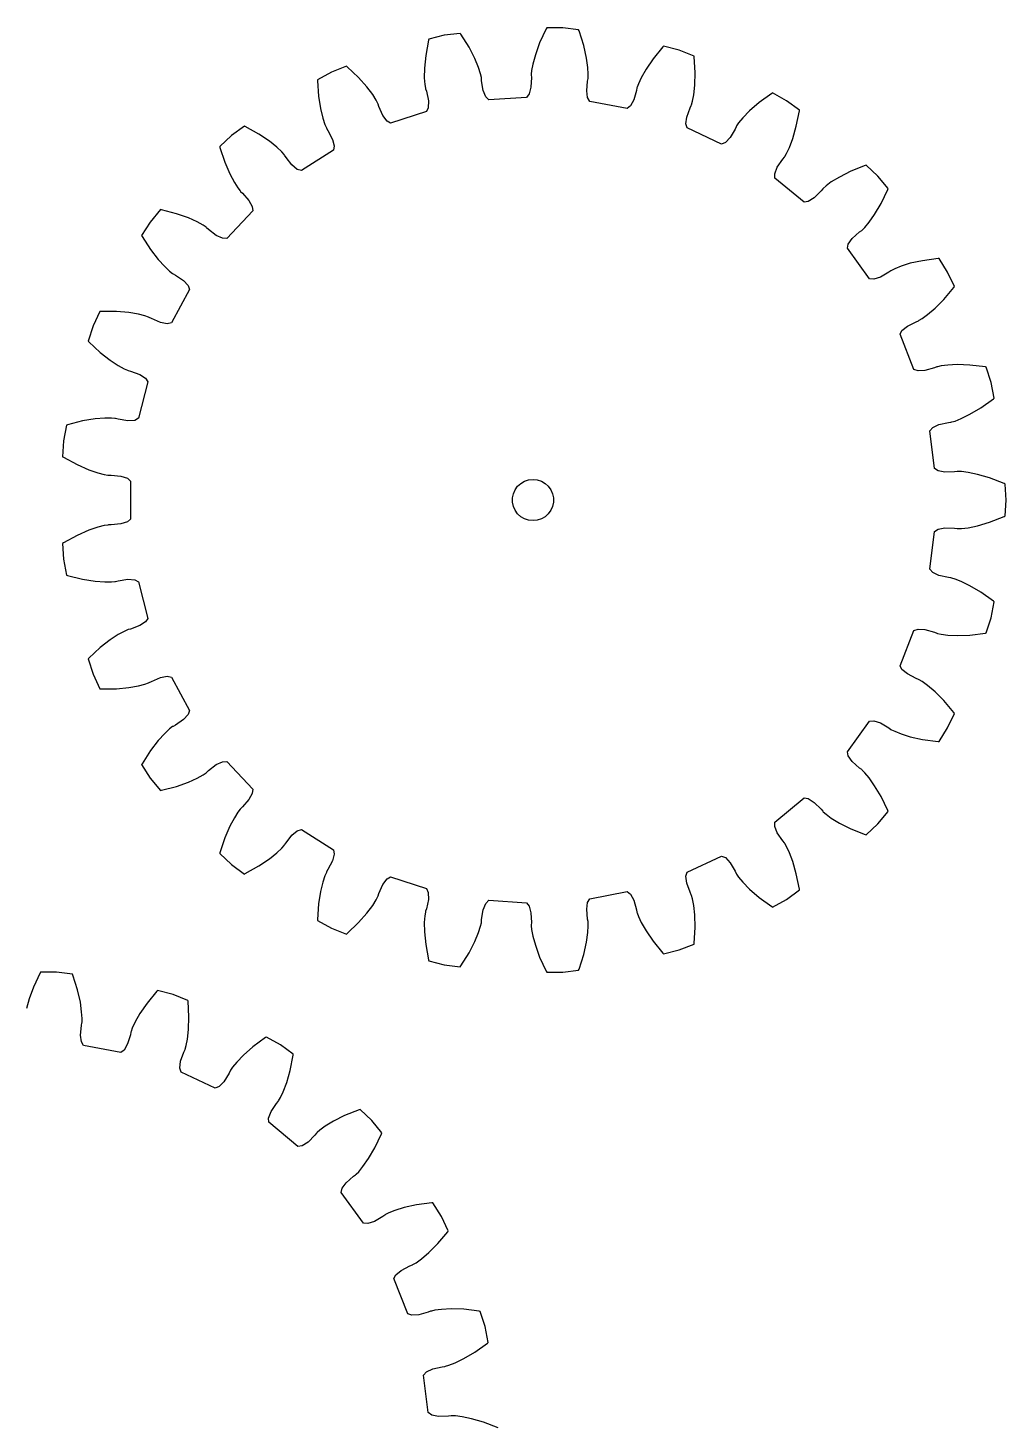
# Model space of a CAD drawing. Extents: x 0 to 142, y 0 to 206.
# Drawn here: x 71 to 142.1, y 104.5 to 205.9 of the extents above; entities that cross this region are included whole.
import ezdxf

# ---------------------------------------------------------------- set-up
doc = ezdxf.new("R2010")
doc.units = 0

msp = doc.modelspace()

# ---------------------------------------------------------------- linework, layer by layer
for p, q in [((108.73, 205.86), (108.7, 205.8)), ((109.9, 205.86), (108.73, 205.86)), ((111.05, 205.71), (109.9, 205.86)), ((100.15, 204.96), (99.94, 203.85)), ((100.17, 205.03), (100.15, 204.96)), ((101.29, 205.32), (100.17, 205.03)), ((102.45, 205.46), (101.29, 205.32)), ((102.49, 205.41), (102.45, 205.46)), ((103.09, 204.45), (102.49, 205.41)), ((108.7, 205.8), (108.22, 204.77)), ((111.08, 205.65), (111.05, 205.71)), ((111.42, 204.57), (111.08, 205.65)), ((99.94, 203.85), (99.85, 202.93)), ((103.51, 203.63), (103.09, 204.45)), ((107.91, 203.91), (107.72, 203.23)), ((108.22, 204.77), (107.91, 203.91)), ((111.63, 203.67), (111.42, 204.57)), ((117.18, 204.48), (116.47, 203.61)), ((117.23, 204.53), (117.18, 204.48)), ((118.36, 204.24), (117.23, 204.53)), ((119.44, 203.81), (118.36, 204.24)), ((119.45, 203.75), (119.44, 203.81)), ((94.18, 203.08), (93.1, 202.65)), ((94.24, 203.04), (94.18, 203.08)), ((95.06, 202.26), (94.24, 203.04)), ((99.85, 202.93), (99.84, 202.23)), ((103.78, 202.99), (103.51, 203.63)), ((103.93, 202.52), (103.78, 202.99)), ((107.72, 203.23), (107.63, 202.76)), ((111.72, 202.98), (111.63, 203.67)), ((111.75, 202.5), (111.72, 202.98)), ((115.95, 202.85), (115.6, 202.24)), ((116.47, 203.61), (115.95, 202.85)), ((119.52, 202.61), (119.45, 203.75)), ((93.1, 202.65), (92.08, 202.09)), ((92.08, 202.09), (92.08, 202.02)), ((92.08, 202.02), (92.16, 200.89)), ((95.67, 201.57), (95.06, 202.26)), ((99.84, 202.23), (99.87, 201.75)), ((103.99, 202.26), (103.93, 202.52)), ((103.99, 202.22), (103.99, 202.26)), ((104, 202.02), (103.99, 202.22)), ((104.12, 201.32), (104, 202.02)), ((107.62, 202.25), (107.59, 201.54)), ((107.63, 202.76), (107.61, 202.49)), ((107.61, 202.49), (107.61, 202.44)), ((107.61, 202.44), (107.62, 202.25)), ((111.64, 201.29), (111.7, 201.99)), ((111.7, 201.99), (111.74, 202.18)), ((111.74, 202.23), (111.75, 202.5)), ((111.74, 202.18), (111.74, 202.23)), ((115.4, 201.8), (115.31, 201.55)), ((115.6, 202.24), (115.4, 201.8)), ((119.49, 201.7), (119.52, 202.61)), ((92.16, 200.89), (92.29, 199.99)), ((96.09, 201.01), (95.67, 201.57)), ((96.34, 200.6), (96.09, 201.01)), ((99.87, 201.75), (99.92, 201.49)), ((99.92, 201.49), (99.93, 201.44)), ((99.93, 201.44), (99.99, 201.26)), ((99.99, 201.26), (100.14, 200.56)), ((104.31, 200.86), (104.12, 201.32)), ((104.53, 200.64), (104.31, 200.86)), ((107.27, 200.81), (104.53, 200.64)), ((107.46, 201.06), (107.27, 200.81)), ((107.59, 201.54), (107.46, 201.06)), ((111.7, 200.79), (111.64, 201.29)), ((111.86, 200.52), (111.7, 200.79)), ((115.26, 201.31), (115.06, 200.64)), ((115.29, 201.5), (115.26, 201.31)), ((115.31, 201.55), (115.29, 201.5)), ((119.32, 200.53), (119.42, 201)), ((119.42, 201), (119.49, 201.7)), ((125.08, 201.1), (124.16, 200.43)), ((125.14, 201.14), (125.08, 201.1)), ((126.16, 200.57), (125.14, 201.14)), ((92.29, 199.99), (92.46, 199.31)), ((96.47, 200.37), (96.34, 200.6)), ((96.48, 200.32), (96.47, 200.37)), ((96.54, 200.14), (96.48, 200.32)), ((96.83, 199.49), (96.54, 200.14)), ((100.01, 199.78), (97.39, 198.93)), ((100.13, 200.06), (100.01, 199.78)), ((100.14, 200.56), (100.13, 200.06)), ((114.57, 200.01), (111.86, 200.52)), ((114.81, 200.2), (114.57, 200.01)), ((115.06, 200.64), (114.81, 200.2)), ((118.91, 199.38), (119.15, 200.05)), ((119.15, 200.05), (119.23, 200.23)), ((119.23, 200.23), (119.25, 200.27)), ((119.25, 200.27), (119.32, 200.53)), ((123.47, 199.82), (122.99, 199.32)), ((124.16, 200.43), (123.47, 199.82)), ((127.1, 199.89), (126.16, 200.57)), ((126.87, 198.71), (127.09, 199.82)), ((127.09, 199.82), (127.1, 199.89)), ((86.77, 198.72), (85.82, 198.04)), ((86.83, 198.69), (86.77, 198.72)), ((92.46, 199.31), (92.61, 198.85)), ((92.61, 198.85), (92.72, 198.6)), ((97.13, 199.09), (96.83, 199.49)), ((97.39, 198.93), (97.13, 199.09)), ((118.85, 198.89), (118.91, 199.38)), ((118.94, 198.59), (118.85, 198.89)), ((122.53, 198.73), (122.51, 198.68)), ((122.68, 198.95), (122.53, 198.73)), ((122.99, 199.32), (122.68, 198.95)), ((85.82, 198.04), (84.97, 197.24)), ((87.82, 198.14), (86.83, 198.69)), ((88.58, 197.63), (87.82, 198.14)), ((92.72, 198.6), (92.74, 198.56)), ((92.74, 198.56), (92.84, 198.4)), ((92.84, 198.4), (93.16, 197.76)), ((93.16, 197.76), (93.28, 197.28)), ((121.43, 197.41), (118.94, 198.59)), ((122.06, 197.9), (121.72, 197.54)), ((122.42, 198.51), (122.06, 197.9)), ((122.51, 198.68), (122.42, 198.51)), ((126.37, 197.17), (126.62, 197.83)), ((126.62, 197.83), (126.87, 198.71)), ((84.97, 197.24), (84.99, 197.17)), ((84.99, 197.17), (85.35, 196.1)), ((89.13, 197.19), (88.58, 197.63)), ((89.48, 196.86), (89.13, 197.19)), ((89.65, 196.66), (89.48, 196.86)), ((93.23, 196.97), (90.91, 195.49)), ((93.28, 197.28), (93.23, 196.97)), ((121.72, 197.54), (121.43, 197.41)), ((126.03, 196.51), (126.16, 196.74)), ((126.16, 196.74), (126.37, 197.17)), ((85.35, 196.1), (85.71, 195.25)), ((89.68, 196.62), (89.65, 196.66)), ((89.79, 196.45), (89.68, 196.62)), ((90.22, 195.9), (89.79, 196.45)), ((90.61, 195.58), (90.22, 195.9)), ((125.3, 195.26), (125.48, 195.73)), ((125.48, 195.73), (125.88, 196.32)), ((125.88, 196.32), (126, 196.47)), ((126, 196.47), (126.03, 196.51)), ((131.88, 195.86), (130.83, 195.44)), ((131.95, 195.88), (131.88, 195.86)), ((132.8, 195.08), (131.95, 195.88)), ((85.71, 195.25), (86.04, 194.63)), ((90.91, 195.49), (90.61, 195.58)), ((125.31, 194.95), (125.3, 195.26)), ((127.43, 193.2), (125.31, 194.95)), ((130.01, 195.02), (129.41, 194.66)), ((130.83, 195.44), (130.01, 195.02)), ((133.54, 194.18), (132.8, 195.08)), ((86.04, 194.63), (86.3, 194.23)), ((86.3, 194.23), (86.46, 194.02)), ((86.46, 194.02), (86.49, 193.98)), ((86.49, 193.98), (86.63, 193.85)), ((86.63, 193.85), (87.1, 193.31)), ((128.67, 194.01), (128.16, 193.51)), ((128.79, 194.16), (128.67, 194.01)), ((128.82, 194.19), (128.79, 194.16)), ((129.03, 194.37), (128.82, 194.19)), ((129.41, 194.66), (129.03, 194.37)), ((133.03, 193.1), (133.52, 194.12)), ((133.52, 194.12), (133.54, 194.18)), ((80.67, 192.65), (79.92, 191.75)), ((80.73, 192.64), (80.67, 192.65)), ((81.83, 192.35), (80.73, 192.64)), ((87.1, 193.31), (87.34, 192.88)), ((87.34, 192.88), (87.37, 192.56)), ((127.74, 193.25), (127.43, 193.2)), ((128.16, 193.51), (127.74, 193.25)), ((132.56, 192.31), (133.03, 193.1)), ((79.92, 191.75), (79.3, 190.77)), ((82.7, 192.05), (81.83, 192.35)), ((83.33, 191.76), (82.7, 192.05)), ((83.76, 191.52), (83.33, 191.76)), ((87.37, 192.56), (85.48, 190.56)), ((131.85, 191.36), (132.16, 191.73)), ((132.16, 191.73), (132.56, 192.31)), ((79.3, 190.77), (79.33, 190.71)), ((79.33, 190.71), (79.95, 189.76)), ((83.98, 191.37), (83.76, 191.52)), ((84.02, 191.34), (83.98, 191.37)), ((84.16, 191.21), (84.02, 191.34)), ((84.72, 190.78), (84.16, 191.21)), ((85.17, 190.57), (84.72, 190.78)), ((130.94, 190.56), (131.47, 191.03)), ((131.47, 191.03), (131.62, 191.14)), ((131.62, 191.14), (131.66, 191.17)), ((131.66, 191.17), (131.85, 191.36)), ((79.95, 189.76), (80.5, 189.03)), ((85.48, 190.56), (85.17, 190.57)), ((130.58, 189.84), (130.65, 190.15)), ((132.2, 187.62), (130.58, 189.84)), ((130.65, 190.15), (130.94, 190.56)), ((80.5, 189.03), (80.98, 188.51)), ((135.15, 188.75), (134.48, 188.54)), ((136.05, 188.94), (135.15, 188.75)), ((137.17, 189.09), (136.05, 188.94)), ((137.24, 189.09), (137.17, 189.09)), ((137.86, 188.11), (137.24, 189.09)), ((80.98, 188.51), (81.33, 188.18)), ((81.33, 188.18), (81.54, 188.02)), ((81.54, 188.02), (81.58, 187.99)), ((81.58, 187.99), (81.75, 187.9)), ((81.75, 187.9), (82.33, 187.5)), ((132.51, 187.59), (132.2, 187.62)), ((132.98, 187.74), (132.51, 187.59)), ((133.6, 188.1), (132.98, 187.74)), ((133.75, 188.21), (133.6, 188.1)), ((133.79, 188.24), (133.75, 188.21)), ((134.03, 188.36), (133.79, 188.24)), ((134.48, 188.54), (134.03, 188.36)), ((138.36, 187.06), (137.86, 188.11)), ((82.78, 186.84), (81.46, 184.43)), ((82.33, 187.5), (82.67, 187.13)), ((82.67, 187.13), (82.78, 186.84)), ((137.59, 186.13), (138.32, 187)), ((138.32, 187), (138.36, 187.06)), ((136.95, 185.48), (137.59, 186.13)), ((76.27, 185.26), (75.77, 184.2)), ((76.34, 185.26), (76.27, 185.26)), ((77.47, 185.26), (76.34, 185.26)), ((78.38, 185.17), (77.47, 185.26)), ((79.07, 185.05), (78.38, 185.17)), ((79.54, 184.93), (79.07, 185.05)), ((79.79, 184.84), (79.54, 184.93)), ((79.84, 184.82), (79.79, 184.84)), ((80.01, 184.73), (79.84, 184.82)), ((80.66, 184.45), (80.01, 184.73)), ((135.57, 184.51), (135.75, 184.58)), ((135.75, 184.58), (135.79, 184.61)), ((135.79, 184.61), (136.02, 184.74)), ((136.02, 184.74), (136.41, 185.02)), ((136.41, 185.02), (136.95, 185.48)), ((75.77, 184.2), (75.41, 183.1)), ((81.15, 184.36), (80.66, 184.45)), ((81.46, 184.43), (81.15, 184.36)), ((134.41, 183.59), (134.55, 183.87)), ((135.42, 181.03), (134.41, 183.59)), ((134.55, 183.87), (134.94, 184.19)), ((134.94, 184.19), (135.57, 184.51)), ((75.41, 183.1), (75.46, 183.04)), ((75.46, 183.04), (76.29, 182.27)), ((76.29, 182.27), (77.01, 181.71)), ((77.01, 181.71), (77.6, 181.32)), ((77.6, 181.32), (78.02, 181.09)), ((78.02, 181.09), (78.27, 180.99)), ((78.27, 180.99), (78.31, 180.97)), ((78.31, 180.97), (78.5, 180.92)), ((78.5, 180.92), (79.17, 180.68)), ((79.17, 180.68), (79.59, 180.41)), ((135.72, 180.93), (135.42, 181.03)), ((136.22, 180.95), (135.72, 180.93)), ((136.9, 181.15), (136.22, 180.95)), ((137.08, 181.22), (136.9, 181.15)), ((137.13, 181.23), (137.08, 181.22)), ((137.39, 181.29), (137.13, 181.23)), ((137.87, 181.35), (137.39, 181.29)), ((138.57, 181.39), (137.87, 181.35)), ((139.48, 181.35), (138.57, 181.39)), ((140.61, 181.22), (139.48, 181.35)), ((140.67, 181.21), (140.61, 181.22)), ((141.03, 180.1), (140.67, 181.21)), ((79.76, 180.15), (79.08, 177.49)), ((79.59, 180.41), (79.76, 180.15)), ((141.25, 178.95), (141.03, 180.1)), ((140.28, 178.25), (141.2, 178.91)), ((141.2, 178.91), (141.25, 178.95)), ((75.92, 177.45), (75.01, 177.3)), ((76.62, 177.5), (75.92, 177.45)), ((77.1, 177.5), (76.62, 177.5)), ((77.36, 177.47), (77.1, 177.5)), ((77.41, 177.47), (77.36, 177.47)), ((77.6, 177.42), (77.41, 177.47)), ((79.08, 177.49), (78.8, 177.34)), ((138.41, 177.29), (138.86, 177.47)), ((138.86, 177.47), (139.49, 177.78)), ((139.49, 177.78), (140.28, 178.25)), ((73.85, 177), (73.63, 175.86)), ((73.91, 177.02), (73.85, 177)), ((75.01, 177.3), (73.91, 177.02)), ((78.3, 177.31), (77.6, 177.42)), ((78.8, 177.34), (78.3, 177.31)), ((136.57, 176.58), (136.78, 176.81)), ((136.91, 173.85), (136.57, 176.58)), ((136.78, 176.81), (137.23, 177.03)), ((137.23, 177.03), (137.92, 177.19)), ((137.92, 177.19), (138.11, 177.21)), ((138.11, 177.21), (138.16, 177.22)), ((138.16, 177.22), (138.41, 177.29)), ((73.63, 175.86), (73.56, 174.69)), ((73.56, 174.69), (73.61, 174.66)), ((73.61, 174.66), (74.61, 174.12)), ((74.61, 174.12), (75.45, 173.75)), ((75.45, 173.75), (76.11, 173.52)), ((76.11, 173.52), (76.58, 173.4)), ((76.58, 173.4), (76.85, 173.36)), ((137.17, 173.67), (136.91, 173.85)), ((137.66, 173.58), (137.17, 173.67)), ((138.37, 173.59), (137.66, 173.58)), ((138.56, 173.62), (138.37, 173.59)), ((138.61, 173.62), (138.56, 173.62)), ((138.88, 173.61), (138.61, 173.62)), ((139.36, 173.55), (138.88, 173.61)), ((140.04, 173.41), (139.36, 173.55)), ((140.92, 173.15), (140.04, 173.41)), ((76.85, 173.36), (76.89, 173.36)), ((76.89, 173.36), (77.09, 173.36)), ((77.09, 173.36), (77.79, 173.29)), ((77.79, 173.29), (78.27, 173.13)), ((78.27, 173.13), (78.5, 172.92)), ((78.5, 172.92), (78.5, 170.17)), ((106.44, 172.3), (106.62, 172.55)), ((106.62, 172.55), (106.85, 172.76)), ((106.85, 172.76), (107.13, 172.92)), ((107.13, 172.92), (107.42, 173.02)), ((107.42, 173.02), (107.74, 173.05)), ((107.74, 173.05), (108.05, 173.02)), ((108.05, 173.02), (108.35, 172.92)), ((108.35, 172.92), (108.62, 172.76)), ((108.62, 172.76), (108.85, 172.55)), ((108.85, 172.55), (109.04, 172.3)), ((141.98, 172.74), (140.92, 173.15)), ((142.04, 172.71), (141.98, 172.74)), ((142.11, 171.55), (142.04, 172.71)), ((106.24, 171.7), (106.31, 172.01)), ((106.24, 171.39), (106.24, 171.7)), ((106.31, 171.08), (106.24, 171.39)), ((106.31, 172.01), (106.44, 172.3)), ((109.04, 172.3), (109.16, 172.01)), ((109.16, 172.01), (109.23, 171.7)), ((109.23, 171.39), (109.16, 171.08)), ((109.23, 171.7), (109.23, 171.39)), ((142.04, 170.39), (142.11, 171.55)), ((106.44, 170.8), (106.31, 171.08)), ((106.62, 170.54), (106.44, 170.8)), ((106.85, 170.33), (106.62, 170.54)), ((107.13, 170.18), (106.85, 170.33)), ((108.62, 170.33), (108.35, 170.18)), ((108.85, 170.54), (108.62, 170.33)), ((109.04, 170.8), (108.85, 170.54)), ((109.16, 171.08), (109.04, 170.8)), ((140.92, 169.94), (141.98, 170.36)), ((141.98, 170.36), (142.04, 170.39)), ((75.45, 169.35), (74.61, 168.98)), ((76.11, 169.57), (75.45, 169.35)), ((76.58, 169.69), (76.11, 169.57)), ((76.85, 169.73), (76.58, 169.69)), ((76.89, 169.74), (76.85, 169.73)), ((77.09, 169.74), (76.89, 169.74)), ((77.79, 169.81), (77.09, 169.74)), ((78.27, 169.97), (77.79, 169.81)), ((78.5, 170.17), (78.27, 169.97)), ((107.42, 170.08), (107.13, 170.18)), ((107.74, 170.05), (107.42, 170.08)), ((108.05, 170.08), (107.74, 170.05)), ((108.35, 170.18), (108.05, 170.08)), ((136.91, 169.25), (137.17, 169.42)), ((137.17, 169.42), (137.66, 169.52)), ((137.66, 169.52), (138.37, 169.5)), ((138.37, 169.5), (138.56, 169.48)), ((138.56, 169.48), (138.61, 169.48)), ((138.61, 169.48), (138.88, 169.49)), ((138.88, 169.49), (139.36, 169.54)), ((139.36, 169.54), (140.04, 169.68)), ((140.04, 169.68), (140.92, 169.94)), ((73.61, 168.44), (73.56, 168.4)), ((73.56, 168.4), (73.63, 167.24)), ((74.61, 168.98), (73.61, 168.44)), ((136.57, 166.52), (136.91, 169.25)), ((73.63, 167.24), (73.85, 166.09)), ((136.78, 166.29), (136.57, 166.52)), ((137.23, 166.07), (136.78, 166.29)), ((73.85, 166.09), (73.91, 166.07)), ((73.91, 166.07), (75.01, 165.8)), ((75.01, 165.8), (75.92, 165.65)), ((75.92, 165.65), (76.62, 165.6)), ((76.62, 165.6), (77.1, 165.6)), ((77.1, 165.6), (77.36, 165.62)), ((77.36, 165.62), (77.41, 165.63)), ((77.41, 165.63), (77.6, 165.68)), ((77.6, 165.68), (78.3, 165.79)), ((78.3, 165.79), (78.8, 165.75)), ((78.8, 165.75), (79.08, 165.61)), ((79.08, 165.61), (79.76, 162.95)), ((137.92, 165.91), (137.23, 166.07)), ((138.11, 165.89), (137.92, 165.91)), ((138.16, 165.88), (138.11, 165.89)), ((138.41, 165.8), (138.16, 165.88)), ((138.86, 165.63), (138.41, 165.8)), ((139.49, 165.32), (138.86, 165.63)), ((140.28, 164.85), (139.49, 165.32)), ((141.2, 164.19), (140.28, 164.85)), ((141.03, 163), (141.25, 164.14)), ((141.25, 164.14), (141.2, 164.19)), ((79.17, 162.42), (78.5, 162.17)), ((79.59, 162.69), (79.17, 162.42)), ((79.76, 162.95), (79.59, 162.69)), ((140.67, 161.89), (141.03, 163)), ((77.01, 161.39), (76.29, 160.82)), ((77.6, 161.77), (77.01, 161.39)), ((78.02, 162), (77.6, 161.77)), ((78.27, 162.11), (78.02, 162)), ((78.31, 162.13), (78.27, 162.11)), ((78.5, 162.17), (78.31, 162.13)), ((134.41, 159.51), (135.42, 162.07)), ((135.42, 162.07), (135.72, 162.17)), ((135.72, 162.17), (136.22, 162.14)), ((136.22, 162.14), (136.9, 161.95)), ((136.9, 161.95), (137.08, 161.88)), ((137.08, 161.88), (137.13, 161.86)), ((137.13, 161.86), (137.39, 161.81)), ((137.39, 161.81), (137.87, 161.74)), ((137.87, 161.74), (138.57, 161.71)), ((138.57, 161.71), (139.48, 161.74)), ((139.48, 161.74), (140.61, 161.88)), ((140.61, 161.88), (140.67, 161.89)), ((76.29, 160.82), (75.46, 160.05)), ((75.46, 160.05), (75.41, 160)), ((75.41, 160), (75.77, 158.89)), ((134.55, 159.23), (134.41, 159.51)), ((134.94, 158.91), (134.55, 159.23)), ((75.77, 158.89), (76.27, 157.84)), ((79.07, 158.04), (79.54, 158.17)), ((79.54, 158.17), (79.79, 158.26)), ((79.79, 158.26), (79.84, 158.28)), ((79.84, 158.28), (80.01, 158.37)), ((80.01, 158.37), (80.66, 158.65)), ((80.66, 158.65), (81.15, 158.74)), ((81.15, 158.74), (81.46, 158.67)), ((81.46, 158.67), (82.78, 156.26)), ((135.57, 158.58), (134.94, 158.91)), ((135.75, 158.51), (135.57, 158.58)), ((135.79, 158.49), (135.75, 158.51)), ((136.02, 158.35), (135.79, 158.49)), ((136.41, 158.07), (136.02, 158.35)), ((76.27, 157.84), (76.34, 157.83)), ((76.34, 157.83), (77.47, 157.84)), ((77.47, 157.84), (78.38, 157.92)), ((78.38, 157.92), (79.07, 158.04)), ((136.95, 157.62), (136.41, 158.07)), ((137.59, 156.97), (136.95, 157.62)), ((82.78, 156.26), (82.67, 155.96)), ((138.32, 156.1), (137.59, 156.97)), ((81.75, 155.2), (81.58, 155.1)), ((82.33, 155.6), (81.75, 155.2)), ((82.67, 155.96), (82.33, 155.6)), ((130.58, 153.25), (132.2, 155.48)), ((132.2, 155.48), (132.51, 155.51)), ((132.51, 155.51), (132.98, 155.35)), ((132.98, 155.35), (133.6, 155)), ((137.86, 154.99), (138.36, 156.04)), ((138.36, 156.04), (138.32, 156.1)), ((80.98, 154.58), (80.5, 154.07)), ((81.33, 154.91), (80.98, 154.58)), ((81.54, 155.08), (81.33, 154.91)), ((81.58, 155.1), (81.54, 155.08)), ((133.6, 155), (133.75, 154.88)), ((133.75, 154.88), (133.79, 154.86)), ((133.79, 154.86), (134.03, 154.74)), ((134.03, 154.74), (134.48, 154.56)), ((134.48, 154.56), (135.15, 154.35)), ((135.15, 154.35), (136.05, 154.15)), ((136.05, 154.15), (137.17, 154.01)), ((137.24, 154), (137.86, 154.99)), ((79.95, 153.34), (79.33, 152.39)), ((80.5, 154.07), (79.95, 153.34)), ((130.65, 152.95), (130.58, 153.25)), ((137.17, 154.01), (137.24, 154)), ((79.33, 152.39), (79.3, 152.33)), ((79.3, 152.33), (79.92, 151.34)), ((84.16, 151.89), (84.72, 152.32)), ((84.72, 152.32), (85.17, 152.53)), ((85.17, 152.53), (85.48, 152.54)), ((85.48, 152.54), (87.37, 150.53)), ((130.94, 152.54), (130.65, 152.95)), ((131.47, 152.07), (130.94, 152.54)), ((79.92, 151.34), (80.67, 150.44)), ((82.7, 151.05), (83.33, 151.34)), ((83.33, 151.34), (83.76, 151.57)), ((83.76, 151.57), (83.98, 151.72)), ((83.98, 151.72), (84.02, 151.75)), ((84.02, 151.75), (84.16, 151.89)), ((131.62, 151.96), (131.47, 152.07)), ((131.66, 151.92), (131.62, 151.96)), ((131.85, 151.73), (131.66, 151.92)), ((132.16, 151.36), (131.85, 151.73)), ((132.56, 150.79), (132.16, 151.36)), ((80.67, 150.44), (80.73, 150.46)), ((80.73, 150.46), (81.83, 150.74)), ((81.83, 150.74), (82.7, 151.05)), ((87.34, 150.22), (87.1, 149.78)), ((87.37, 150.53), (87.34, 150.22)), ((133.03, 150), (132.56, 150.79)), ((86.46, 149.08), (86.3, 148.87)), ((86.49, 149.12), (86.46, 149.08)), ((86.63, 149.25), (86.49, 149.12)), ((87.1, 149.78), (86.63, 149.25)), ((125.31, 148.15), (127.43, 149.9)), ((127.43, 149.9), (127.74, 149.85)), ((127.74, 149.85), (128.16, 149.58)), ((128.16, 149.58), (128.67, 149.09)), ((128.67, 149.09), (128.79, 148.94)), ((133.52, 148.98), (133.03, 150)), ((86.04, 148.46), (85.71, 147.84)), ((86.3, 148.87), (86.04, 148.46)), ((125.3, 147.83), (125.31, 148.15)), ((128.79, 148.94), (128.82, 148.9)), ((128.82, 148.9), (129.03, 148.73)), ((129.03, 148.73), (129.41, 148.44)), ((129.41, 148.44), (130.01, 148.07)), ((130.01, 148.07), (130.83, 147.66)), ((132.8, 148.02), (133.54, 148.91)), ((133.54, 148.91), (133.52, 148.98)), ((85.71, 147.84), (85.35, 147)), ((89.79, 146.64), (90.22, 147.2)), ((90.22, 147.2), (90.61, 147.51)), ((90.61, 147.51), (90.91, 147.6)), ((90.91, 147.6), (93.23, 146.13)), ((125.48, 147.37), (125.3, 147.83)), ((125.88, 146.78), (125.48, 147.37)), ((130.83, 147.66), (131.88, 147.24)), ((131.88, 147.24), (131.95, 147.22)), ((131.95, 147.22), (132.8, 148.02)), ((85.35, 147), (84.99, 145.92)), ((89.13, 145.91), (89.48, 146.24)), ((89.48, 146.24), (89.65, 146.44)), ((89.65, 146.44), (89.68, 146.48)), ((89.68, 146.48), (89.79, 146.64)), ((93.23, 146.13), (93.28, 145.82)), ((126, 146.63), (125.88, 146.78)), ((126.03, 146.59), (126, 146.63)), ((126.16, 146.36), (126.03, 146.59)), ((126.37, 145.92), (126.16, 146.36)), ((84.99, 145.92), (84.97, 145.86)), ((84.97, 145.86), (85.82, 145.06)), ((85.82, 145.06), (86.77, 144.37)), ((87.82, 144.96), (88.58, 145.47)), ((88.58, 145.47), (89.13, 145.91)), ((93.16, 145.33), (92.84, 144.7)), ((93.28, 145.82), (93.16, 145.33)), ((118.94, 144.51), (121.43, 145.68)), ((121.43, 145.68), (121.72, 145.56)), ((121.72, 145.56), (122.06, 145.19)), ((122.06, 145.19), (122.42, 144.59)), ((126.62, 145.27), (126.37, 145.92)), ((126.87, 144.39), (126.62, 145.27)), ((86.77, 144.37), (86.83, 144.4)), ((86.83, 144.4), (87.82, 144.96)), ((92.61, 144.25), (92.46, 143.79)), ((92.72, 144.49), (92.61, 144.25)), ((92.74, 144.54), (92.72, 144.49)), ((92.84, 144.7), (92.74, 144.54)), ((96.83, 143.61), (97.13, 144.01)), ((97.13, 144.01), (97.39, 144.17)), ((97.39, 144.17), (100.01, 143.32)), ((118.85, 144.21), (118.94, 144.51)), ((118.91, 143.71), (118.85, 144.21)), ((122.42, 144.59), (122.51, 144.41)), ((122.51, 144.41), (122.53, 144.37)), ((122.53, 144.37), (122.68, 144.15)), ((122.68, 144.15), (122.99, 143.78)), ((127.09, 143.27), (126.87, 144.39)), ((92.29, 143.11), (92.16, 142.2)), ((92.46, 143.79), (92.29, 143.11)), ((96.48, 142.78), (96.54, 142.96)), ((96.54, 142.96), (96.83, 143.61)), ((100.01, 143.32), (100.13, 143.03)), ((100.13, 143.03), (100.14, 142.53)), ((111.86, 142.57), (114.57, 143.09)), ((114.57, 143.09), (114.81, 142.9)), ((119.15, 143.05), (118.91, 143.71)), ((119.23, 142.87), (119.15, 143.05)), ((122.99, 143.78), (123.47, 143.27)), ((123.47, 143.27), (124.16, 142.67)), ((126.16, 142.52), (127.1, 143.21)), ((127.1, 143.21), (127.09, 143.27)), ((92.16, 142.2), (92.08, 141.07)), ((95.67, 141.52), (96.09, 142.08)), ((96.09, 142.08), (96.34, 142.49)), ((96.34, 142.49), (96.47, 142.73)), ((96.47, 142.73), (96.48, 142.78)), ((100.14, 142.53), (99.99, 141.84)), ((104.12, 141.77), (104.31, 142.24)), ((104.31, 142.24), (104.53, 142.46)), ((104.53, 142.46), (107.27, 142.28)), ((107.27, 142.28), (107.46, 142.04)), ((107.46, 142.04), (107.59, 141.55)), ((111.64, 141.81), (111.7, 142.3)), ((111.7, 142.3), (111.86, 142.57)), ((114.81, 142.9), (115.06, 142.46)), ((115.06, 142.46), (115.26, 141.78)), ((119.25, 142.82), (119.23, 142.87)), ((119.32, 142.57), (119.25, 142.82)), ((119.42, 142.09), (119.32, 142.57)), ((119.49, 141.4), (119.42, 142.09)), ((124.16, 142.67), (125.08, 142)), ((125.08, 142), (125.14, 141.96)), ((125.14, 141.96), (126.16, 142.52)), ((92.08, 141.07), (92.08, 141)), ((92.08, 141), (93.1, 140.44)), ((95.06, 140.84), (95.67, 141.52)), ((99.87, 141.34), (99.84, 140.86)), ((99.92, 141.61), (99.87, 141.34)), ((99.93, 141.66), (99.92, 141.61)), ((99.99, 141.84), (99.93, 141.66)), ((103.99, 140.88), (104, 141.07)), ((104, 141.07), (104.12, 141.77)), ((107.59, 141.55), (107.62, 140.85)), ((111.7, 141.1), (111.64, 141.81)), ((111.74, 140.91), (111.7, 141.1)), ((115.26, 141.78), (115.29, 141.59)), ((115.29, 141.59), (115.31, 141.54)), ((115.31, 141.54), (115.4, 141.29)), ((115.4, 141.29), (115.6, 140.85)), ((119.52, 140.48), (119.49, 141.4)), ((93.1, 140.44), (94.18, 140.01)), ((94.18, 140.01), (94.24, 140.06)), ((94.24, 140.06), (95.06, 140.84)), ((99.84, 140.86), (99.85, 140.16)), ((99.85, 140.16), (99.94, 139.25)), ((103.51, 139.46), (103.78, 140.11)), ((103.78, 140.11), (103.93, 140.57)), ((103.93, 140.57), (103.99, 140.83)), ((103.99, 140.83), (103.99, 140.88)), ((107.62, 140.85), (107.61, 140.65)), ((107.61, 140.65), (107.61, 140.6)), ((107.61, 140.6), (107.63, 140.34)), ((107.63, 140.34), (107.72, 139.86)), ((111.63, 139.42), (111.72, 140.12)), ((111.72, 140.12), (111.75, 140.6)), ((111.74, 140.86), (111.74, 140.91)), ((111.75, 140.6), (111.74, 140.86)), ((115.6, 140.85), (115.95, 140.25)), ((115.95, 140.25), (116.47, 139.49)), ((119.45, 139.35), (119.52, 140.48)), ((99.94, 139.25), (100.15, 138.14)), ((103.09, 138.65), (103.51, 139.46)), ((107.72, 139.86), (107.91, 139.19)), ((107.91, 139.19), (108.22, 138.33)), ((111.42, 138.53), (111.63, 139.42)), ((116.47, 139.49), (117.18, 138.61)), ((118.36, 138.85), (119.44, 139.28)), ((119.44, 139.28), (119.45, 139.35)), ((100.15, 138.14), (100.17, 138.07)), ((100.17, 138.07), (101.29, 137.78)), ((102.49, 137.69), (103.09, 138.65)), ((108.22, 138.33), (108.7, 137.3)), ((111.08, 137.45), (111.42, 138.53)), ((117.18, 138.61), (117.23, 138.56)), ((117.23, 138.56), (118.36, 138.85)), ((71.92, 137.18), (71.44, 136.15)), ((71.95, 137.24), (71.92, 137.18)), ((73.12, 137.24), (71.95, 137.24)), ((74.27, 137.09), (73.12, 137.24)), ((74.3, 137.03), (74.27, 137.09)), ((74.64, 135.95), (74.3, 137.03)), ((101.29, 137.78), (102.45, 137.63)), ((102.45, 137.63), (102.49, 137.69)), ((108.7, 137.3), (108.73, 137.24)), ((108.73, 137.24), (109.9, 137.24)), ((109.9, 137.24), (111.05, 137.38)), ((111.05, 137.38), (111.08, 137.45)), ((71.44, 136.15), (71.13, 135.29)), ((74.85, 135.06), (74.64, 135.95)), ((80.41, 135.86), (79.69, 134.99)), ((80.45, 135.91), (80.41, 135.86)), ((81.58, 135.62), (80.45, 135.91)), ((71.13, 135.29), (70.94, 134.61)), ((74.94, 134.36), (74.85, 135.06)), ((79.69, 134.99), (79.17, 134.23)), ((82.66, 135.19), (81.58, 135.62)), ((82.67, 135.13), (82.66, 135.19)), ((82.74, 134), (82.67, 135.13)), ((74.97, 133.88), (74.94, 134.36)), ((74.97, 133.61), (74.97, 133.88)), ((79.17, 134.23), (78.82, 133.62)), ((82.71, 133.08), (82.74, 134)), ((74.86, 132.67), (74.92, 133.37)), ((74.92, 133.37), (74.96, 133.56)), ((74.96, 133.56), (74.97, 133.61)), ((78.51, 132.89), (78.48, 132.69)), ((78.53, 132.93), (78.51, 132.89)), ((78.62, 133.18), (78.53, 132.93)), ((78.82, 133.62), (78.62, 133.18)), ((82.64, 132.38), (82.71, 133.08)), ((74.93, 132.17), (74.86, 132.67)), ((75.08, 131.9), (74.93, 132.17)), ((77.79, 131.39), (75.08, 131.9)), ((78.28, 132.02), (78.03, 131.58)), ((78.48, 132.69), (78.28, 132.02)), ((82.47, 131.65), (82.54, 131.91)), ((82.54, 131.91), (82.64, 132.38)), ((87.39, 131.81), (86.7, 131.21)), ((88.3, 132.48), (87.39, 131.81)), ((88.36, 132.52), (88.3, 132.48)), ((89.38, 131.95), (88.36, 132.52)), ((90.32, 131.27), (89.38, 131.95)), ((78.03, 131.58), (77.79, 131.39)), ((82.13, 130.76), (82.37, 131.43)), ((82.37, 131.43), (82.45, 131.61)), ((82.45, 131.61), (82.47, 131.65)), ((86.7, 131.21), (86.21, 130.7)), ((90.09, 130.09), (90.31, 131.2)), ((90.31, 131.2), (90.32, 131.27)), ((82.07, 130.27), (82.13, 130.76)), ((82.16, 129.97), (82.07, 130.27)), ((84.65, 128.8), (82.16, 129.97)), ((85.65, 129.89), (85.28, 129.28)), ((85.73, 130.06), (85.65, 129.89)), ((85.75, 130.11), (85.73, 130.06)), ((85.9, 130.33), (85.75, 130.11)), ((86.21, 130.7), (85.9, 130.33)), ((89.84, 129.21), (90.09, 130.09)), ((84.94, 128.92), (84.65, 128.8)), ((85.28, 129.28), (84.94, 128.92)), ((89.59, 128.55), (89.84, 129.21)), ((89.1, 127.7), (89.22, 127.85)), ((89.22, 127.85), (89.25, 127.89)), ((89.25, 127.89), (89.39, 128.12)), ((89.39, 128.12), (89.59, 128.55)), ((88.52, 126.64), (88.7, 127.11)), ((88.7, 127.11), (89.1, 127.7)), ((94.05, 126.82), (93.23, 126.4)), ((95.1, 127.24), (94.05, 126.82)), ((95.17, 127.26), (95.1, 127.24)), ((96.02, 126.46), (95.17, 127.26)), ((88.53, 126.33), (88.52, 126.64)), ((90.65, 124.58), (88.53, 126.33)), ((92.25, 125.75), (92.05, 125.58)), ((92.64, 126.04), (92.25, 125.75)), ((93.23, 126.4), (92.64, 126.04)), ((96.76, 125.56), (96.02, 126.46)), ((91.39, 124.89), (90.96, 124.63)), ((91.89, 125.39), (91.39, 124.89)), ((92.01, 125.54), (91.89, 125.39)), ((92.05, 125.58), (92.01, 125.54)), ((96.25, 124.48), (96.74, 125.5)), ((96.74, 125.5), (96.76, 125.56)), ((90.96, 124.63), (90.65, 124.58)), ((95.78, 123.69), (96.25, 124.48)), ((94.88, 122.55), (95.07, 122.74)), ((95.07, 122.74), (95.38, 123.11)), ((95.38, 123.11), (95.78, 123.69)), ((93.87, 121.53), (94.16, 121.94)), ((94.16, 121.94), (94.69, 122.41)), ((94.69, 122.41), (94.85, 122.52)), ((94.85, 122.52), (94.88, 122.55)), ((93.8, 121.23), (93.87, 121.53)), ((95.42, 119), (93.8, 121.23)), ((97.25, 119.74), (97.02, 119.62)), ((97.7, 119.92), (97.25, 119.74)), ((98.37, 120.13), (97.7, 119.92)), ((99.27, 120.32), (98.37, 120.13)), ((100.39, 120.47), (99.27, 120.32)), ((100.46, 120.47), (100.39, 120.47)), ((101.08, 119.49), (100.46, 120.47)), ((95.73, 118.97), (95.42, 119)), ((96.21, 119.12), (95.73, 118.97)), ((96.82, 119.48), (96.21, 119.12)), ((96.97, 119.59), (96.82, 119.48)), ((97.02, 119.62), (96.97, 119.59)), ((101.58, 118.44), (101.08, 119.49)), ((100.81, 117.51), (101.54, 118.38)), ((101.54, 118.38), (101.58, 118.44)), ((99.63, 116.41), (100.17, 116.86)), ((100.17, 116.86), (100.81, 117.51)), ((98.16, 115.57), (98.79, 115.89)), ((98.79, 115.89), (98.97, 115.97)), ((98.97, 115.97), (99.01, 115.99)), ((99.01, 115.99), (99.24, 116.12)), ((99.24, 116.12), (99.63, 116.41)), ((97.63, 114.97), (97.78, 115.25)), ((98.65, 112.41), (97.63, 114.97)), ((97.78, 115.25), (98.16, 115.57)), ((100.3, 112.6), (100.12, 112.53)), ((100.35, 112.61), (100.3, 112.6)), ((100.61, 112.67), (100.35, 112.61)), ((101.09, 112.73), (100.61, 112.67)), ((101.79, 112.77), (101.09, 112.73)), ((102.7, 112.74), (101.79, 112.77)), ((103.83, 112.6), (102.7, 112.74)), ((103.9, 112.59), (103.83, 112.6)), ((104.26, 111.48), (103.9, 112.59)), ((98.94, 112.31), (98.65, 112.41)), ((99.44, 112.33), (98.94, 112.31)), ((100.12, 112.53), (99.44, 112.33)), ((104.47, 110.33), (104.26, 111.48)), ((102.71, 109.16), (103.5, 109.63)), ((103.5, 109.63), (104.42, 110.29)), ((104.42, 110.29), (104.47, 110.33)), ((100.45, 108.41), (101.14, 108.57)), ((101.14, 108.57), (101.33, 108.59)), ((101.33, 108.59), (101.38, 108.6)), ((101.38, 108.6), (101.63, 108.68)), ((101.63, 108.68), (102.08, 108.85)), ((102.08, 108.85), (102.71, 109.16)), ((99.79, 107.96), (100, 108.19)), ((100.13, 105.23), (99.79, 107.96)), ((100, 108.19), (100.45, 108.41)), ((100.39, 105.05), (100.13, 105.23)), ((100.88, 104.96), (100.39, 105.05)), ((101.59, 104.97), (100.88, 104.96)), ((101.78, 105), (101.59, 104.97)), ((101.83, 105), (101.78, 105)), ((102.1, 104.99), (101.83, 105)), ((102.58, 104.93), (102.1, 104.99)), ((103.27, 104.79), (102.58, 104.93)), ((104.14, 104.53), (103.27, 104.79)), ((105.2, 104.12), (104.14, 104.53))]:
    msp.add_line(p, q)

doc.saveas('drawing.dxf')
